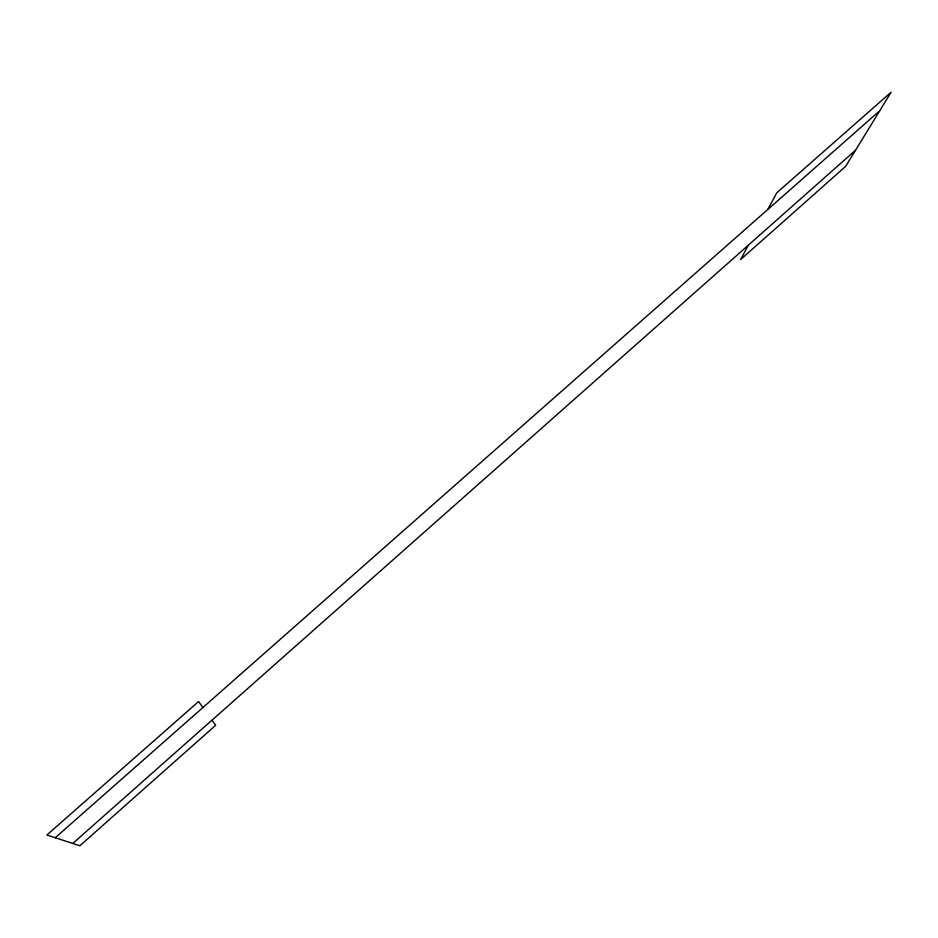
<?xml version="1.0" encoding="UTF-8"?>
<svg xmlns="http://www.w3.org/2000/svg" width="938" height="938" viewBox="0 0 938 938"><rect width="100%" height="100%" fill="white"/><g stroke="black" fill="none" stroke-linecap="round" stroke-linejoin="round"><path stroke-width="1.41" d="M855.55 150.221L748.454 245.076L740.586 259.58L845.677 166.343L891.1 92.217L776.828 192.759L767.741 209.502L55.236 837.728M748.454 245.076L72.765 843.473M767.741 209.502L879.738 110.754M202.901 707.533L198.586 701.53L46.9 834.996L79.847 845.783L215.67 725.273L212 720.173"/></g></svg>
